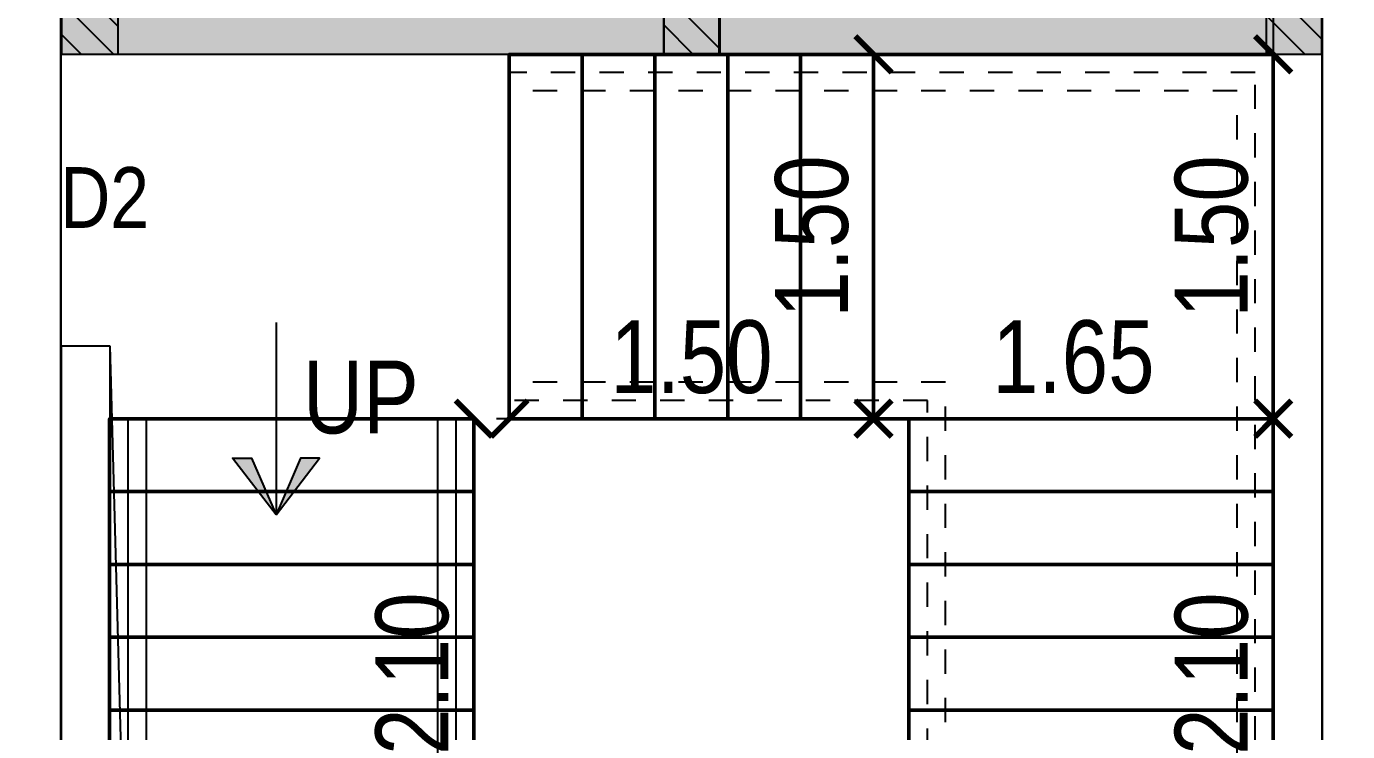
# Model space of a CAD drawing. Header units: metres. Extents: x 385023 to 385532, y 1408468 to 1408621.
# Drawn here: x 385384.07 to 385389.51, y 1408486.08 to 1408488.98 of the extents above; entities that cross this region are included whole.
import ezdxf
from ezdxf.enums import TextEntityAlignment as Align

# ---------------------------------------------------------------- set-up
doc = ezdxf.new("R2010")
doc.units = ezdxf.units.M
doc.header["$MEASUREMENT"] = 0
doc.linetypes.add('( Hidden )', pattern=[0.375, 0.25, -0.125])
for name, color, linetype in [('0 @ 1 (2)', 7, 'Continuous'), ('BLK_1_FLR_0_AC_ROOM_2', 7, 'Continuous'), ('BLK_1_FLR_0_BLT_UP_AREA', 7, 'Continuous'), ('BLK_1_FLR_0_CARPET_AREA', 7, 'Continuous'), ('BLK_1_FLR_0_STAIR_3_LANDING_3', 6, 'Continuous'), ('S-COLUMN', 6, 'Continuous'), ('S-COLUMN HATCH', 8, 'Continuous')]:
    doc.layers.add(name, color=color, linetype=linetype)
for name, color, linetype, lineweight in [('BLK_1_FLR_0_ROOF_AREA', 7, 'Continuous', 25), ('BLK_1_FLR_0_STAIR_3', 7, 'Continuous', 50), ('BLK_1_FLR_0_STAIR_3_FLIGHT_1', 7, 'Continuous', 50), ('BLK_1_FLR_0_STAIR_3_FLIGHT_3', 7, 'Continuous', 50), ('BLK_1_FLR_0_STAIR_3_FLIGHT_4', 7, 'Continuous', 50)]:
    doc.layers.add(name, color=color, linetype=linetype, lineweight=lineweight)
doc.styles.add('AR', font='ARIALN.TTF')
doc.styles.add('RIA-AP', font='ARIALN.TTF')
doc.dimstyles.new('RIA-AP', dxfattribs={"dimtxt": 0.3, "dimasz": 0.15, "dimexe": 0, "dimexo": 1, "dimgap": 0.1, "dimtad": 1, "dimzin": 4, "dimdsep": 46, "dimtxsty": 'RIA-AP', "dimblk": 'ARCHTICK', "dimcen": 0.09, "dimse1": 1, "dimse2": 1, "dimclrd": 8, "dimclre": 8, "dimclrt": 4, "dimazin": 0, "dimtfac": 1, "dimtix": 1, "dimtofl": 0, "dimtmove": 2, "dimatfit": 3, "dimfxl": 0, "dimtolj": 1, "dimtzin": 0, "dimarcsym": 0})
pattern_1 = [(135, (375052.11474, 1409514.67969), (-0.06629126074, -0.06629126074), [])]

# ---------------------------------------------------------------- blocks, each defined once
blk = doc.blocks.new('grid')
at = {"layer": 'S-COLUMN HATCH'}
h = blk.add_hatch(dxfattribs=at)
h.set_pattern_fill('ANSI31', color=256, scale=0.75, angle=90, style=0)
h.set_pattern_definition(pattern_1)
h.paths.add_polyline_path([(391823.8629, 1408539.3335), (391823.8629, 1408536.9535), (391824.0929, 1408536.9535), (391824.0929, 1408539.3335)])
h = blk.add_hatch(dxfattribs=at)
h.set_pattern_fill('ANSI31', color=256, scale=0.75, angle=90, style=0)
h.set_pattern_definition(pattern_1)
h.paths.add_polyline_path([(391826.3429, 1408539.3335), (391826.3429, 1408536.9535), (391826.5729, 1408536.9535), (391826.5729, 1408539.3335)])
h = blk.add_hatch(dxfattribs=at)
h.set_pattern_fill('ANSI31', color=256, scale=0.75, angle=90, style=0)
h.set_pattern_definition(pattern_1)
h.paths.add_polyline_path([(391828.8229, 1408539.3335), (391828.8229, 1408536.9535), (391829.0529, 1408536.9535), (391829.0529, 1408539.3335)])
at = {"layer": 'S-COLUMN', "ltscale": 5}
for points in [[(391823.8629, 1408539.3335), (391824.0929, 1408539.3335), (391824.0929, 1408536.9535), (391823.8629, 1408536.9535)], [(391826.3429, 1408539.3335), (391826.5729, 1408539.3335), (391826.5729, 1408536.9535), (391826.3429, 1408536.9535)], [(391828.8229, 1408539.3335), (391829.0529, 1408539.3335), (391829.0529, 1408536.9535), (391828.8229, 1408536.9535)]]:
    blk.add_lwpolyline(points, close=True, dxfattribs=at)
blk = doc.blocks.new('lift 1')
h = blk.add_hatch(color=252)
h.dxf.hatch_style = 1
h.paths.add_polyline_path([(0.23, 0.23), (-2.48, 0.23), (-2.48, -2.15), (-2.25, -2.15), (-2.25, 0), (0, 0), (0, -2.15), (0.23, -2.15)])
h = blk.add_hatch()
h.set_pattern_fill('ANSI32', color=256, scale=0.013)
h.set_pattern_definition([(45, (-2465.18546, -2001.08731), (-0.087557497, 0.087557497), []), (45, (-2465.12709, -2001.08731), (-0.087557497, 0.087557497), [])])
h.paths.add_polyline_path([(-1.725, -1.92), (-2.25, -1.92), (-2.25, -2.15), (-1.725, -2.15)])
h.paths.add_polyline_path([(0, -1.92), (-0.525, -1.92), (-0.525, -2.15), (0, -2.15)])
for p, q in [((-2.48, 0.23), (0.23, 0.23)), ((-2.48, 0.23), (-2.48, -2.15)), ((0.23, 0.23), (0.23, -2.15)), ((-2.25, 0), (0, 0)), ((-2.25, 0), (-2.25, -2.15)), ((0, 0), (0, -2.15)), ((-1.725, -1.92), (-2.25, -1.92)), ((-1.725, -1.92), (-1.725, -2.15)), ((-1.725, -1.92), (-0.525, -1.92)), ((0, -1.92), (-0.525, -1.92)), ((-0.525, -1.92), (-0.525, -2.15)), ((-2.25, -2.15), (-2.48, -2.15)), ((-1.725, -2.15), (-2.25, -2.15)), ((-1.725, -2.15), (-0.525, -2.15)), ((0, -2.15), (-0.525, -2.15)), ((0.23, -2.15), (0, -2.15))]:
    blk.add_line(p, q)
at = {"color": 3, "lineweight": 0, "ltscale": 300, "insert": (-1.8785, -0.781), "char_height": 0.2, "width": 2.833952, "attachment_point": 1, "style": 'AR'}
blk.add_mtext('      LIFT\\P2.25 X 1.95', dxfattribs=at)
blk = doc.blocks.new('A$C5708106A')
at = {"lineweight": -2}
h = blk.add_hatch(color=256, dxfattribs=at)
h.dxf.hatch_style = 1
h.paths.add_polyline_path([(-0.4565, 0.1007), (-0.4565, 0.1787), (-0.6905, 0)])
h.paths.add_polyline_path([(-0.6905, 0), (-0.4565, -0.1787), (-0.4565, -0.1007)])
for points in [[(-0.6905, 0), (-0.4565, 0.1787), (-0.4565, 0.1007), (-0.6905, 0)], [(0.102, 0), (-0.6905, 0)], [(-0.6905, 0), (-0.4565, -0.1787), (-0.4565, -0.1007), (-0.6905, 0)]]:
    blk.add_lwpolyline(points, dxfattribs=at)
blk = doc.blocks.new('_ArchTick')
at = {"color": 0, "linetype": 'ByBlock', "const_width": 0.15}
blk.add_lwpolyline([(-0.5, -0.5), (0.5, 0.5)], dxfattribs=at)
blk = doc.blocks.new('*D158')
at = {"color": 8, "lineweight": -2}
blk.add_line((385391.881, 1408483.7648), (385391.881, 1408488.8648), dxfattribs=at)
at = {"layer": 'Defpoints', "color": 0}
for p in [(385389.4018, 1408488.8648, -127.914), (385391.881, 1408488.8648), (385389.2028, 1408483.7648)]:
    blk.add_point(p, dxfattribs=at)
at = {"color": 8, "lineweight": -2, "xscale": 0.15, "yscale": 0.15, "zscale": 0.15}
for p, rotation in [((385391.881, 1408488.8648), 90), ((385391.881, 1408483.7648), 270)]:
    blk.add_blockref('_ArchTick', p, dxfattribs=dict(at, rotation=rotation))
at = {"color": 4, "insert": (385391.6279, 1408486.3148), "char_height": 0.3, "attachment_point": 5, "rotation": 90, "style": 'RIA-AP'}
blk.add_mtext('\\A1;5.10', dxfattribs=at)
blk = doc.blocks.new('*D159')
at = {"color": 8, "lineweight": -2}
for p, q in [((385391.881, 1408489.0948), (385391.881, 1408489.2448)), ((385391.881, 1408488.8648), (385391.881, 1408488.7148))]:
    blk.add_line(p, q, dxfattribs=at)
at = {"layer": 'Defpoints', "color": 0}
for p in [(385389.1718, 1408489.0948), (385391.881, 1408489.0948), (385389.4018, 1408488.8648, -127.914)]:
    blk.add_point(p, dxfattribs=at)
at = {"color": 8, "lineweight": -2, "xscale": 0.15, "yscale": 0.15, "zscale": 0.15}
for p, rotation in [((385391.881, 1408489.0948), 270), ((385391.881, 1408488.8648), 90)]:
    blk.add_blockref('_ArchTick', p, dxfattribs=dict(at, rotation=rotation))
at = {"color": 4, "insert": (385391.6279, 1408488.9798), "char_height": 0.3, "attachment_point": 5, "rotation": 90, "style": 'RIA-AP'}
blk.add_mtext('\\A1;.23', dxfattribs=at)
blk = doc.blocks.new('*D400')
at = {"color": 8, "lineweight": -2}
blk.add_line((385393.1485, 1408529.9648), (385393.1485, 1408483.5648), dxfattribs=at)
at = {"layer": 'Defpoints', "color": 0}
for p in [(385389.4028, 1408529.9648), (385389.4028, 1408483.5648), (385393.1485, 1408483.5648)]:
    blk.add_point(p, dxfattribs=at)
at = {"color": 8, "lineweight": -2, "xscale": 0.15, "yscale": 0.15, "zscale": 0.15}
for p, rotation in [((385393.1485, 1408529.9648), 90), ((385393.1485, 1408483.5648), 270)]:
    blk.add_blockref('_ArchTick', p, dxfattribs=dict(at, rotation=rotation))
at = {"color": 4, "insert": (385392.8954, 1408506.7648), "char_height": 0.3, "attachment_point": 5, "rotation": 90, "style": 'RIA-AP'}
blk.add_mtext('\\A1;46.40', dxfattribs=at)
blk = doc.blocks.new('*D687')
at = {"layer": 'BLK_1_FLR_0_STAIR_3_FLIGHT_1', "color": 8, "lineweight": -2}
blk.add_line((385385.91, 1408485.2648), (385385.91, 1408487.3648), dxfattribs=at)
at = {"layer": 'Defpoints', "color": 0}
for p in [(385384.41, 1408487.3648), (385385.91, 1408487.3648), (385384.41, 1408485.2648)]:
    blk.add_point(p, dxfattribs=at)
at = {"layer": 'BLK_1_FLR_0_STAIR_3_FLIGHT_1', "color": 8, "lineweight": -2, "xscale": 0.15, "yscale": 0.15, "zscale": 0.15}
for p, rotation in [((385385.91, 1408487.3648), 90), ((385385.91, 1408485.2648), 270)]:
    blk.add_blockref('_ArchTick', p, dxfattribs=dict(at, rotation=rotation))
at = {"layer": 'BLK_1_FLR_0_STAIR_3_FLIGHT_1', "color": 0, "insert": (385385.6568, 1408486.3148), "char_height": 0.3, "attachment_point": 5, "rotation": 90, "style": 'RIA-AP'}
blk.add_mtext('\\A1;2.10', dxfattribs=at)
blk = doc.blocks.new('*D695')
at = {"layer": 'BLK_1_FLR_0_STAIR_3_FLIGHT_3', "color": 8, "lineweight": -2}
blk.add_line((385389.2018, 1408485.2648), (385389.2018, 1408487.3648), dxfattribs=at)
at = {"layer": 'Defpoints', "color": 0}
for p in [(385389.2018, 1408487.3648), (385389.2018, 1408487.3648), (385389.2018, 1408485.2648)]:
    blk.add_point(p, dxfattribs=at)
at = {"layer": 'BLK_1_FLR_0_STAIR_3_FLIGHT_3', "color": 8, "lineweight": -2, "xscale": 0.15, "yscale": 0.15, "zscale": 0.15}
for p, rotation in [((385389.2018, 1408487.3648), 90), ((385389.2018, 1408485.2648), 270)]:
    blk.add_blockref('_ArchTick', p, dxfattribs=dict(at, rotation=rotation))
at = {"layer": 'BLK_1_FLR_0_STAIR_3_FLIGHT_3', "color": 0, "insert": (385388.9487, 1408486.3148), "char_height": 0.3, "attachment_point": 5, "rotation": 90, "style": 'RIA-AP'}
blk.add_mtext('\\A1;2.10', dxfattribs=at)
blk = doc.blocks.new('*D696')
at = {"layer": 'BLK_1_FLR_0_STAIR_3_LANDING_3', "color": 8, "lineweight": -2}
blk.add_line((385389.2018, 1408487.3648), (385387.5559, 1408487.3648), dxfattribs=at)
at = {"layer": 'Defpoints', "color": 0}
for p in [(385387.5559, 1408487.3648), (385387.5559, 1408487.3648), (385389.2018, 1408487.3648)]:
    blk.add_point(p, dxfattribs=at)
at = {"layer": 'BLK_1_FLR_0_STAIR_3_LANDING_3', "color": 8, "lineweight": -2, "xscale": 0.15, "yscale": 0.15, "zscale": 0.15, "rotation": 180}
blk.add_blockref('_ArchTick', (385387.5559, 1408487.3648), dxfattribs=at)
at = {"layer": 'BLK_1_FLR_0_STAIR_3_LANDING_3', "color": 8, "lineweight": -2, "xscale": 0.15, "yscale": 0.15, "zscale": 0.15}
blk.add_blockref('_ArchTick', (385389.2018, 1408487.3648), dxfattribs=at)
at = {"layer": 'BLK_1_FLR_0_STAIR_3_LANDING_3', "color": 0, "insert": (385388.3789, 1408487.6179), "char_height": 0.3, "attachment_point": 5, "style": 'RIA-AP'}
blk.add_mtext('\\A1;1.65', dxfattribs=at)
blk = doc.blocks.new('*D697')
at = {"layer": 'BLK_1_FLR_0_STAIR_3_LANDING_3', "color": 8, "lineweight": -2}
blk.add_line((385389.2018, 1408488.8648), (385389.2018, 1408487.3648), dxfattribs=at)
at = {"layer": 'Defpoints', "color": 0}
for p in [(385389.2018, 1408488.8648), (385389.2018, 1408487.3648), (385389.2018, 1408487.3648)]:
    blk.add_point(p, dxfattribs=at)
at = {"layer": 'BLK_1_FLR_0_STAIR_3_LANDING_3', "color": 8, "lineweight": -2, "xscale": 0.15, "yscale": 0.15, "zscale": 0.15}
for p, rotation in [((385389.2018, 1408488.8648), 90), ((385389.2018, 1408487.3648), 270)]:
    blk.add_blockref('_ArchTick', p, dxfattribs=dict(at, rotation=rotation))
at = {"layer": 'BLK_1_FLR_0_STAIR_3_LANDING_3', "color": 0, "insert": (385388.9487, 1408488.1148), "char_height": 0.3, "attachment_point": 5, "rotation": 90, "style": 'RIA-AP'}
blk.add_mtext('\\A1;1.50', dxfattribs=at)
blk = doc.blocks.new('*D698')
at = {"layer": 'BLK_1_FLR_0_STAIR_3_FLIGHT_4', "color": 8, "lineweight": -2}
blk.add_line((385386.0559, 1408487.3648), (385387.5559, 1408487.3648), dxfattribs=at)
at = {"layer": 'Defpoints', "color": 0}
for p in [(385386.0559, 1408487.3648), (385387.5559, 1408487.3648), (385387.5559, 1408487.3648)]:
    blk.add_point(p, dxfattribs=at)
at = {"layer": 'BLK_1_FLR_0_STAIR_3_FLIGHT_4', "color": 8, "lineweight": -2, "xscale": 0.15, "yscale": 0.15, "zscale": 0.15, "rotation": 180}
blk.add_blockref('_ArchTick', (385386.0559, 1408487.3648), dxfattribs=at)
at = {"layer": 'BLK_1_FLR_0_STAIR_3_FLIGHT_4', "color": 8, "lineweight": -2, "xscale": 0.15, "yscale": 0.15, "zscale": 0.15}
blk.add_blockref('_ArchTick', (385387.5559, 1408487.3648), dxfattribs=at)
at = {"layer": 'BLK_1_FLR_0_STAIR_3_FLIGHT_4', "color": 0, "insert": (385386.8059, 1408487.6179), "char_height": 0.3, "attachment_point": 5, "style": 'RIA-AP'}
blk.add_mtext('\\A1;1.50', dxfattribs=at)
blk = doc.blocks.new('*D699')
at = {"layer": 'BLK_1_FLR_0_STAIR_3_FLIGHT_4', "color": 8, "lineweight": -2}
blk.add_line((385387.5559, 1408488.8648), (385387.5559, 1408487.3648), dxfattribs=at)
at = {"layer": 'Defpoints', "color": 0}
for p in [(385387.2559, 1408488.8648), (385387.2559, 1408487.3648), (385387.5559, 1408487.3648)]:
    blk.add_point(p, dxfattribs=at)
at = {"layer": 'BLK_1_FLR_0_STAIR_3_FLIGHT_4', "color": 8, "lineweight": -2, "xscale": 0.15, "yscale": 0.15, "zscale": 0.15}
for p, rotation in [((385387.5559, 1408488.8648), 90), ((385387.5559, 1408487.3648), 270)]:
    blk.add_blockref('_ArchTick', p, dxfattribs=dict(at, rotation=rotation))
at = {"layer": 'BLK_1_FLR_0_STAIR_3_FLIGHT_4', "color": 0, "insert": (385387.3027, 1408488.1148), "char_height": 0.3, "attachment_point": 5, "rotation": 90, "style": 'RIA-AP'}
blk.add_mtext('\\A1;1.50', dxfattribs=at)

msp = doc.modelspace()

# ---------------------------------------------------------------- linework, layer by layer
at = {"color": 251, "linetype": '( Hidden )', "ltscale": 0.2}
for p, q in [((385386.0568, 1408487.3648, 0.0252), (385386.0568, 1408488.8648, 0.0252)), ((385386.3568, 1408487.3648, 0.0252), (385386.3568, 1408488.8648, 0.0252)), ((385386.6568, 1408487.3648, 0.0252), (385386.6568, 1408488.8648, 0.0252)), ((385386.9568, 1408487.3648, 0.0252), (385386.9568, 1408488.8648, 0.0252)), ((385387.2568, 1408487.3648, 0.0252), (385387.2568, 1408488.8648, 0.0252)), ((385387.5568, 1408487.3648, 0.0252), (385387.5568, 1408488.8648, 0.0252)), ((385387.7028, 1408487.3648, 0.0252), (385389.2028, 1408487.3648, 0.0252)), ((385387.7028, 1408487.0648, 0.0252), (385389.2028, 1408487.0648, 0.0252)), ((385387.7028, 1408486.7648, 0.0252), (385389.2028, 1408486.7648, 0.0252)), ((385387.7028, 1408486.4648, 0.0252), (385389.2028, 1408486.4648, 0.0252)), ((385387.7028, 1408486.1648, 0.0252), (385389.2028, 1408486.1648, 0.0252))]:
    msp.add_line(p, q, dxfattribs=at)
for p, q in [((385384.2109, 1408487.6648, 0.0252), (385384.2109, 1408484.1648, 0.0252)), ((385384.2109, 1408487.6648, 0.0252), (385384.4109, 1408487.6648, 0.0252)), ((385384.4109, 1408487.6648, 0.0252), (385384.5165, 1408483.7648, 0.0252)), ((385385.9109, 1408487.3648, 0.0252), (385384.4109, 1408487.3648, 0.0252)), ((385385.9109, 1408487.0648, 0.0252), (385384.4109, 1408487.0648, 0.0252)), ((385385.9109, 1408486.7648, 0.0252), (385384.4109, 1408486.7648, 0.0252)), ((385385.9109, 1408486.4648, 0.0252), (385384.4109, 1408486.4648, 0.0252)), ((385385.9109, 1408486.1648, 0.0252), (385384.4109, 1408486.1648, 0.0252))]:
    msp.add_line(p, q)
at = {"elevation": 0.0252}
for points in [[(385389.4028, 1408500.4801), (385389.4028, 1408483.5648), (385386.0165, 1408483.5648)], [(385386.0165, 1408483.7648), (385389.2028, 1408483.7648), (385389.2028, 1408500.4801)], [(385384.4109, 1408487.6648), (385384.4109, 1408484.1648)], [(385384.4859, 1408487.3648), (385384.4859, 1408483.8398), (385387.9465, 1408483.8398)], [(385384.5609, 1408487.3648), (385384.5609, 1408483.9148), (385387.9314, 1408483.9148)], [(385385.7609, 1408487.3648), (385385.7609, 1408485.1148), (385387.8528, 1408485.1148)], [(385385.8359, 1408487.3648), (385385.8359, 1408485.1898), (385387.7778, 1408485.1898)], [(385385.9109, 1408487.3648), (385385.9109, 1408485.2648), (385387.7028, 1408485.2648)]]:
    msp.add_lwpolyline(points, dxfattribs=at)
at = {"color": 251, "linetype": '( Hidden )', "ltscale": 0.2, "elevation": 0.0252}
for points in [[(385387.9509, 1408483.8398), (385389.1278, 1408483.8398), (385389.1278, 1408488.7898), (385386.0568, 1408488.7898)], [(385387.9314, 1408483.9148), (385389.0528, 1408483.9148), (385389.0528, 1408488.7148), (385386.0568, 1408488.7148)], [(385387.8528, 1408485.1148), (385387.8528, 1408487.5148), (385386.0568, 1408487.5148)], [(385387.7778, 1408485.1898), (385387.7778, 1408487.4398), (385386.0568, 1408487.4398)], [(385387.7028, 1408485.2648), (385387.7028, 1408487.3648), (385385.9109, 1408487.3648)]]:
    msp.add_lwpolyline(points, dxfattribs=at)
at = {"layer": 'BLK_1_FLR_0_AC_ROOM_2', "color": 2, "elevation": 0.0252}
msp.add_lwpolyline([(385377.7345, 1408483.7648), (385377.7345, 1408493.6043), (385374.9933, 1408493.6043), (385374.9924, 1408511.9945), (385377.7233, 1408511.9947), (385377.7233, 1408519.7393), (385374.9933, 1408519.7393), (385374.9933, 1408523.7148), (385384.4328, 1408523.7148), (385384.4328, 1408526.7548), (385389.2018, 1408526.7548), (385389.2018, 1408491.2448), (385384.21, 1408491.2448), (385384.21, 1408483.7648)], close=True, dxfattribs=at)
at = {"layer": 'BLK_1_FLR_0_BLT_UP_AREA', "color": 13, "elevation": 0.0252}
msp.add_lwpolyline([(385309.9028, 1408483.5648), (385389.4028, 1408483.5648), (385389.4028, 1408529.9648), (385309.9028, 1408529.9648)], close=True, dxfattribs=at)
at = {"layer": 'BLK_1_FLR_0_CARPET_AREA', "color": 13, "elevation": 0.0252}
msp.add_lwpolyline([(385377.3923, 1408483.7648), (385380.5522, 1408483.7648), (385380.5522, 1408484.7149), (385381.7031, 1408484.7149), (385381.7031, 1408484.0648), (385382.1031, 1408484.0648), (385382.1031, 1408483.7648), (385384.1156, 1408483.7648), (385384.1156, 1408484.1648), (385384.21, 1408484.1648), (385384.21, 1408488.8648), (385384.21, 1408491.2448), (385389.2018, 1408491.2448), (385389.2018, 1408500.4801), (385389.0028, 1408500.4801), (385389.0028, 1408501.1801), (385389.2018, 1408501.1801), (385389.2018, 1408510.1239)], dxfattribs=at)
at = {"layer": 'BLK_1_FLR_0_ROOF_AREA', "color": 54, "elevation": 0.0252}
msp.add_lwpolyline([(385309.9028, 1408483.5648), (385389.4028, 1408483.5648), (385389.4028, 1408529.9648), (385309.9028, 1408529.9648)], close=True, dxfattribs=at)
at = {"layer": 'BLK_1_FLR_0_STAIR_3', "color": 1, "elevation": 0.0252}
msp.add_lwpolyline([(385386.0559, 1408488.8648), (385389.2018, 1408488.8648), (385389.2018, 1408483.7648), (385384.41, 1408483.7648), (385384.41, 1408487.3648), (385385.91, 1408487.3648), (385385.91, 1408485.2648), (385387.7018, 1408485.2648), (385387.7018, 1408487.3648), (385386.0559, 1408487.3648)], close=True, dxfattribs=at)
at = {"layer": 'BLK_1_FLR_0_STAIR_3_FLIGHT_1'}
for p, q in [((385385.91, 1408487.3648, 0.0252), (385384.41, 1408487.3648, 0.0252)), ((385385.91, 1408487.0648, 0.0252), (385384.41, 1408487.0648, 0.0252)), ((385385.91, 1408486.7648, 0.0252), (385384.41, 1408486.7648, 0.0252)), ((385385.91, 1408486.4648, 0.0252), (385384.41, 1408486.4648, 0.0252)), ((385385.91, 1408486.1648, 0.0252), (385384.41, 1408486.1648, 0.0252))]:
    msp.add_line(p, q, dxfattribs=at)
at = {"layer": 'BLK_1_FLR_0_STAIR_3_FLIGHT_1', "elevation": 0.0252}
msp.add_lwpolyline([(385385.91, 1408485.2648), (385384.41, 1408485.2648), (385384.41, 1408487.3648), (385385.91, 1408487.3648)], close=True, dxfattribs=at)
at = {"layer": 'BLK_1_FLR_0_STAIR_3_FLIGHT_3'}
for p, q in [((385387.7018, 1408487.3648, 0.0252), (385389.2018, 1408487.3648, 0.0252)), ((385387.7018, 1408487.0648, 0.0252), (385389.2018, 1408487.0648, 0.0252)), ((385387.7018, 1408486.7648, 0.0252), (385389.2018, 1408486.7648, 0.0252)), ((385387.7018, 1408486.4648, 0.0252), (385389.2018, 1408486.4648, 0.0252)), ((385387.7018, 1408486.1648, 0.0252), (385389.2018, 1408486.1648, 0.0252))]:
    msp.add_line(p, q, dxfattribs=at)
at = {"layer": 'BLK_1_FLR_0_STAIR_3_FLIGHT_3', "elevation": 0.0252}
msp.add_lwpolyline([(385387.7018, 1408485.2648), (385389.2018, 1408485.2648), (385389.2018, 1408487.3648), (385387.7018, 1408487.3648)], close=True, dxfattribs=at)
at = {"layer": 'BLK_1_FLR_0_STAIR_3_FLIGHT_4'}
for p, q in [((385386.0559, 1408487.3648, 0.0252), (385386.0559, 1408488.8648, 0.0252)), ((385386.3559, 1408487.3648, 0.0252), (385386.3559, 1408488.8648, 0.0252)), ((385386.6559, 1408487.3648, 0.0252), (385386.6559, 1408488.8648, 0.0252)), ((385386.9559, 1408487.3648, 0.0252), (385386.9559, 1408488.8648, 0.0252)), ((385387.2559, 1408487.3648, 0.0252), (385387.2559, 1408488.8648, 0.0252)), ((385387.5559, 1408487.3648, 0.0252), (385387.5559, 1408488.8648, 0.0252))]:
    msp.add_line(p, q, dxfattribs=at)
at = {"layer": 'BLK_1_FLR_0_STAIR_3_FLIGHT_4', "elevation": 0.0252}
msp.add_lwpolyline([(385387.5559, 1408487.3648), (385386.0559, 1408487.3648), (385386.0559, 1408488.8648), (385387.5559, 1408488.8648)], close=True, dxfattribs=at)
at = {"layer": 'BLK_1_FLR_0_STAIR_3_LANDING_3', "color": 7, "elevation": 0.0252}
msp.add_lwpolyline([(385387.5559, 1408487.3648), (385389.2018, 1408487.3648), (385389.2018, 1408488.8648), (385387.5559, 1408488.8648)], close=True, dxfattribs=at)

# ---------------------------------------------------------------- block references
at = {"color": 7}
msp.add_blockref('grid', (-6439.6492, -48.0887, 0.0252), dxfattribs=at)
for name, p, rotation in [('lift 1', (385384.4409, 1408489.0948, -127.8888), 180), ('lift 1', (385386.9218, 1408489.0948, -127.8888), 180), ('A$C5708106A', (385385.0957, 1408487.659, -40.6652), 89.99503781308852)]:
    msp.add_blockref(name, p, dxfattribs=dict(rotation=rotation))

# ---------------------------------------------------------------- texts
at = {"style": 'RIA-AP'}
msp.add_text('D2', height=0.25, dxfattribs=at).set_placement((385384.3894, 1408488.1503), align=Align.CENTER)
at = {"layer": '0 @ 1 (2)', "color": 3, "insert": (385385.2063, 1408487.6039), "char_height": 0.3, "width": 0.457836, "attachment_point": 1, "style": 'RIA-AP'}
msp.add_mtext('UP', dxfattribs=at)

# ---------------------------------------------------------------- dimensions: what is measured, and where the dimension line sits
for base, p1, p2, picture, middle in [((385393.1485, 1408483.5648, 0.0252), (385389.4028, 1408529.9648, 0.0252), (385389.4028, 1408483.5648, 0.0252), '*D400', (385392.8954, 1408506.7648, 0.0252)), ((385391.881, 1408489.0948, 0.0252), (385389.4018, 1408488.8648, -127.8888), (385389.1718, 1408489.0948, 0.0252), '*D159', (385391.6279, 1408488.9798, 0.0252)), ((385391.881, 1408488.8648, 0.0252), (385389.2028, 1408483.7648, 0.0252), (385389.4018, 1408488.8648, -127.8888), '*D158', (385391.6279, 1408486.3148, 0.0252))]:
    dim = msp.add_linear_dim(base=base, p1=p1, p2=p2, angle=90, dimstyle='RIA-AP')
    dim.commit()
    dim.dimension.update_dxf_attribs({"geometry": picture, "text_midpoint": middle})
at = {"layer": 'BLK_1_FLR_0_STAIR_3_FLIGHT_1', "color": 1}
dim = msp.add_aligned_dim(p1=(385384.41, 1408485.2648, 0.0252), p2=(385384.41, 1408487.3648, 0.0252), distance=-1.5, dimstyle='RIA-AP', override={"dimclrt": 0}, dxfattribs=at)
dim.commit()
dim.dimension.update_dxf_attribs({"geometry": '*D687', "text_midpoint": (385385.6568, 1408486.3148, 0.0252)})
at = {"layer": 'BLK_1_FLR_0_STAIR_3_FLIGHT_3', "color": 1}
dim = msp.add_aligned_dim(p1=(385389.2018, 1408485.2648, 0.0252), p2=(385389.2018, 1408487.3648, 0.0252), distance=0, dimstyle='RIA-AP', override={"dimclrt": 0}, dxfattribs=at)
dim.commit()
dim.dimension.update_dxf_attribs({"geometry": '*D695', "text_midpoint": (385388.9487, 1408486.3148, 0.0252)})
at = {"layer": 'BLK_1_FLR_0_STAIR_3_FLIGHT_4', "color": 2}
dim = msp.add_aligned_dim(p1=(385387.2559, 1408488.8648, 0.0252), p2=(385387.2559, 1408487.3648, 0.0252), distance=0.3, dimstyle='RIA-AP', override={"dimclrt": 0}, dxfattribs=at)
dim.commit()
dim.dimension.update_dxf_attribs({"geometry": '*D699', "text_midpoint": (385387.3027, 1408488.1148, 0.0252)})
at = {"layer": 'BLK_1_FLR_0_STAIR_3_FLIGHT_4', "color": 1}
dim = msp.add_aligned_dim(p1=(385386.0559, 1408487.3648, 0.0252), p2=(385387.5559, 1408487.3648, 0.0252), distance=0, dimstyle='RIA-AP', override={"dimclrt": 0}, dxfattribs=at)
dim.commit()
dim.dimension.update_dxf_attribs({"geometry": '*D698', "text_midpoint": (385386.8059, 1408487.6179, 0.0252)})
at = {"layer": 'BLK_1_FLR_0_STAIR_3_LANDING_3', "color": 2}
dim = msp.add_aligned_dim(p1=(385389.2018, 1408488.8648, 0.0252), p2=(385389.2018, 1408487.3648, 0.0252), distance=0, dimstyle='RIA-AP', override={"dimclrt": 0}, dxfattribs=at)
dim.commit()
dim.dimension.update_dxf_attribs({"geometry": '*D697', "text_midpoint": (385388.9487, 1408488.1148, 0.0252)})
at = {"layer": 'BLK_1_FLR_0_STAIR_3_LANDING_3', "color": 1}
dim = msp.add_aligned_dim(p1=(385389.2018, 1408487.3648, 0.0252), p2=(385387.5559, 1408487.3648, 0.0252), distance=0, dimstyle='RIA-AP', override={"dimclrt": 0}, dxfattribs=at)
dim.commit()
dim.dimension.update_dxf_attribs({"geometry": '*D696', "text_midpoint": (385388.3789, 1408487.6179, 0.0252)})

doc.saveas('drawing.dxf')
